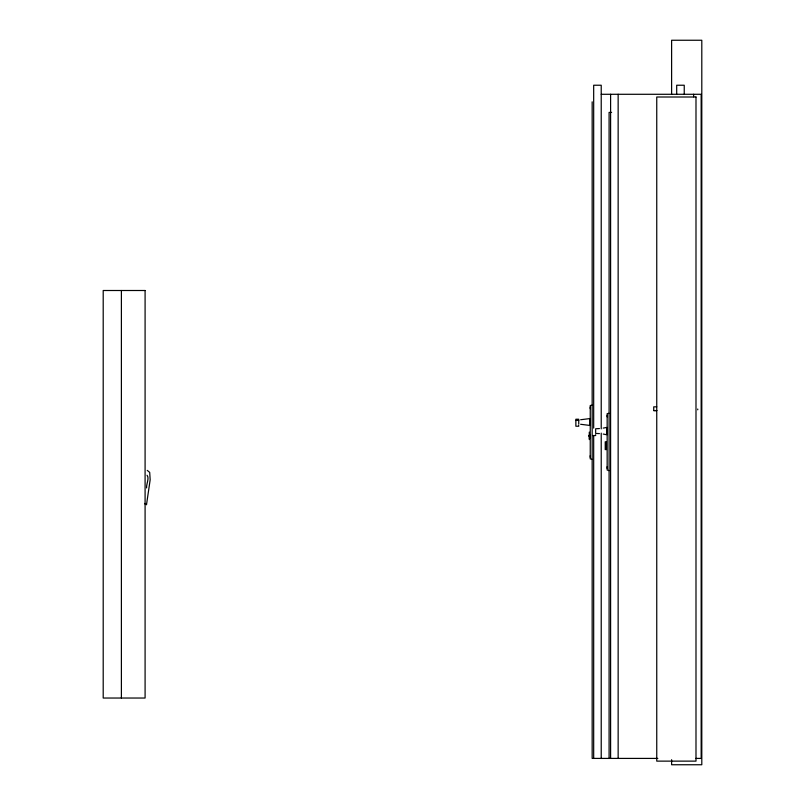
<?xml version="1.0" encoding="UTF-8"?>
<svg xmlns="http://www.w3.org/2000/svg" width="805" height="805" viewBox="0 0 805 805"><rect width="100%" height="100%" fill="white"/><g stroke="black" fill="none" stroke-linecap="round" stroke-linejoin="round"><path stroke-width="1.21" d="M146.58 487.931C146.178 484.228 149.599 478.11 147.053 475.252M144.578 503.437L146.52 504.624L150.163 479.79L149.7 472.394L147.245 470.392M605.994 427.566L603.197 428.109M589.079 418.68L580.636 419.737M609.073 413.327L607.161 413.639L607.161 470.019L609.073 470.643M592.168 405.207L590.246 405.509L590.246 458.85L592.168 459.444M599.433 428.562L596.606 428.703M601.224 94.286L701.165 94.286L701.165 758.411L695.782 758.411M611.609 112.398L609.093 112.398L609.093 758.411M656.749 406.837L653.73 406.837L653.73 410.59L656.749 410.59L653.73 410.59M590.246 407.068L590.246 408.658M607.161 415.289L607.161 416.819M578.745 419.234L575.867 419.234L575.867 426.227L578.745 426.227L578.745 425.543M575.867 420.411L578.745 420.411M589.29 435.143L590.246 435.143M589.29 435.294L590.246 435.294M589.29 435.435L590.246 435.586M592.782 435.545L595.66 435.545L595.66 434.62M589.29 435.726L590.246 435.726M589.29 435.877L590.246 435.877M589.29 436.018L590.246 436.018M589.29 436.169L590.246 436.169M589.29 436.32L590.246 436.32M589.29 436.904L590.246 436.904M589.29 438.172L590.246 438.172M590.246 455.66L590.246 457.331M607.161 466.689L607.161 468.409M657.826 758.411L592.168 758.411L592.168 101.833M596.606 433.462L599.433 433.603M580.636 424.285L589.079 425.342M603.197 434.056L605.994 434.599M144.749 503.548L146.54 504.614L146.007 504.252M697.744 409.021L697.744 409.805M693.618 94.286L693.618 96.801M684.24 94.024L684.24 85.229L676.693 85.229L676.693 94.024M671.612 94.336L671.612 40.25L701.799 40.25L701.799 764.75L671.612 764.75L671.612 759.719M618.149 94.286L618.149 758.411M610.603 94.286L610.603 758.411M606.92 427.344L606.92 434.821M606.205 441.744L606.205 449.683M605.239 441.744L605.239 449.683M601.224 428.864L601.224 85.229L593.677 85.229L593.677 428.109M601.224 433.12L601.224 758.411M595.66 428.713L595.66 433.452M593.677 435.636L593.677 758.411M590.005 418.469L590.005 425.543M589.29 432.114L589.29 439.59M578.745 419.767L578.745 424.255M121.394 290.504L121.394 698.036M695.993 97.003L656.749 97.003L656.749 761.128L695.993 761.128L695.993 97.003M145.091 290.504L103.201 290.504L103.201 698.036L145.091 698.036L145.091 290.504"/></g></svg>
